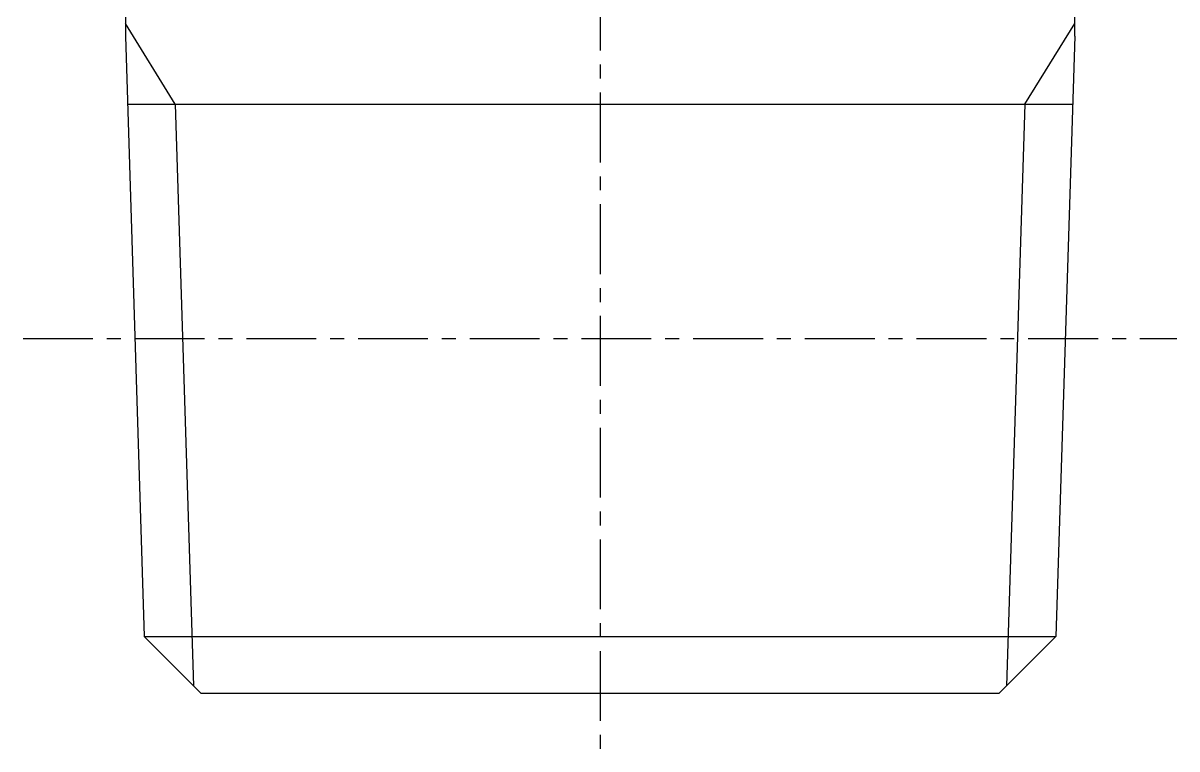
# Model space of a CAD drawing. Extents: x -17 to 107, y -24 to 88.
# Drawn here: x 86.81 to 107.47, y 0.27 to 13.27 of the extents above; entities that cross this region are included whole.
import ezdxf

# ---------------------------------------------------------------- set-up
doc = ezdxf.new("R2010")
doc.units = 0
doc.linetypes.add('CENTER', pattern=[2, 1.25, -0.25, 0.25, -0.25])
doc.layers.get('0').update_dxf_attribs({"linetype": 'CONTINUOUS'})
doc.layers.add('CENTER', color=1, linetype='CENTER')

msp = doc.modelspace()

# ---------------------------------------------------------------- linework, layer by layer
at = {"color": 7, "linetype": 'CONTINUOUS'}
for p, q in [((88.637, 19.207), (88.637, 13.032)), ((105.637, 13.032), (105.637, 19.207)), ((88.637, 13.032), (88.973, 2.288)), ((105.637, 13.032), (105.301, 2.288)), ((88.675, 11.819), (105.599, 11.819)), ((89.987, 1.274), (88.973, 2.288)), ((88.973, 2.288), (105.301, 2.288)), ((104.287, 1.274), (105.301, 2.288)), ((89.987, 1.274), (104.287, 1.274))]:
    msp.add_line(p, q, dxfattribs=at)
at = {"color": 3, "linetype": 'CONTINUOUS'}
for p, q in [((89.531, 11.819), (88.637, 13.262)), ((104.743, 11.819), (105.637, 13.262)), ((89.531, 11.819), (89.856, 1.404)), ((104.743, 11.819), (104.417, 1.404))]:
    msp.add_line(p, q, dxfattribs=at)
at = {"layer": 'CENTER', "color": 1, "linetype": 'CENTER'}
for p, q in [((97.137, 48.024), (97.137, 0.274)), ((86.806, 7.624), (107.468, 7.624))]:
    msp.add_line(p, q, dxfattribs=at)

doc.saveas('drawing.dxf')
